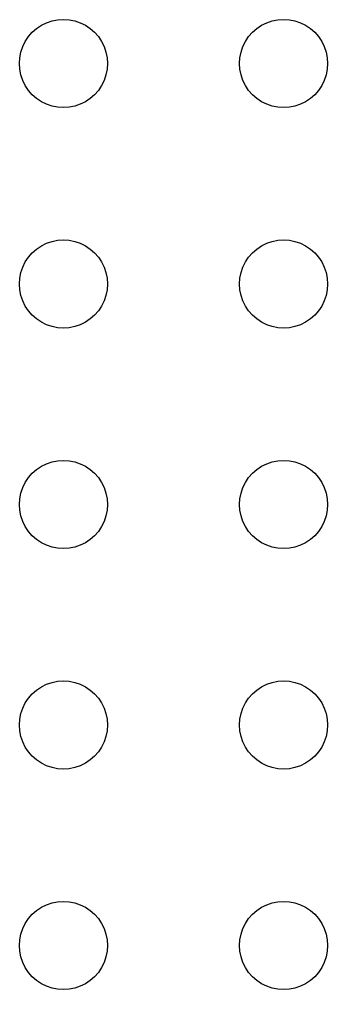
# Model space of a CAD drawing. Header units: metres. Extents: x -141 to 141, y -141 to 141.
# Drawn here: x 42 to 63, y -78 to -12 of the extents above; entities that cross this region are included whole.
import ezdxf

# ---------------------------------------------------------------- set-up
doc = ezdxf.new("R2010")
doc.units = ezdxf.units.M

msp = doc.modelspace()

# ---------------------------------------------------------------- linework, layer by layer
for p, q in [((43.1737, -12.6199), (43.5, -12.4019)), ((43.5, -12.4019), (43.8519, -12.2283)), ((43.8519, -12.2283), (44.2235, -12.1022)), ((44.2235, -12.1022), (44.6084, -12.0257)), ((44.6084, -12.0257), (45, -12)), ((45, -12), (45.3916, -12.0257)), ((45.3916, -12.0257), (45.7765, -12.1022)), ((45.7765, -12.1022), (46.148, -12.2283)), ((46.148, -12.2283), (46.5, -12.4019)), ((46.5, -12.4019), (46.8263, -12.6199)), ((58.1737, -12.6199), (58.5, -12.4019)), ((58.5, -12.4019), (58.8519, -12.2283)), ((58.8519, -12.2283), (59.2235, -12.1022)), ((59.2235, -12.1022), (59.6084, -12.0257)), ((59.6084, -12.0257), (60, -12)), ((60, -12), (60.3916, -12.0257)), ((60.3916, -12.0257), (60.7765, -12.1022)), ((60.7765, -12.1022), (61.148, -12.2283)), ((61.148, -12.2283), (61.5, -12.4019)), ((61.5, -12.4019), (61.8263, -12.6199)), ((42.4019, -13.5), (42.6199, -13.1737)), ((42.6199, -13.1737), (42.8787, -12.8787)), ((42.8787, -12.8787), (43.1737, -12.6199)), ((46.8263, -12.6199), (47.1213, -12.8787)), ((47.1213, -12.8787), (47.3801, -13.1737)), ((47.3801, -13.1737), (47.5981, -13.5)), ((57.4019, -13.5), (57.6199, -13.1737)), ((57.6199, -13.1737), (57.8787, -12.8787)), ((57.8787, -12.8787), (58.1737, -12.6199)), ((61.8263, -12.6199), (62.1213, -12.8787)), ((62.1213, -12.8787), (62.3801, -13.1737)), ((62.3801, -13.1737), (62.5981, -13.5)), ((42.1022, -14.2235), (42.2284, -13.8519)), ((42.2284, -13.8519), (42.4019, -13.5)), ((47.5981, -13.5), (47.7716, -13.8519)), ((47.7716, -13.8519), (47.8978, -14.2235)), ((57.1022, -14.2235), (57.2284, -13.8519)), ((57.2284, -13.8519), (57.4019, -13.5)), ((62.5981, -13.5), (62.7716, -13.8519)), ((62.7716, -13.8519), (62.8978, -14.2235)), ((42.0257, -14.6084), (42.1022, -14.2235)), ((47.8978, -14.2235), (47.9743, -14.6084)), ((57.0257, -14.6084), (57.1022, -14.2235)), ((62.8978, -14.2235), (62.9743, -14.6084)), ((42, -15), (42.0257, -14.6084)), ((42.0257, -15.3916), (42, -15)), ((47.9743, -14.6084), (48, -15)), ((48, -15), (47.9743, -15.3916)), ((57, -15), (57.0257, -14.6084)), ((57.0257, -15.3916), (57, -15)), ((62.9743, -14.6084), (63, -15)), ((63, -15), (62.9743, -15.3916)), ((42.1022, -15.7764), (42.0257, -15.3916)), ((42.2284, -16.148), (42.1022, -15.7764)), ((47.8978, -15.7764), (47.7716, -16.148)), ((47.9743, -15.3916), (47.8978, -15.7764)), ((57.1022, -15.7764), (57.0257, -15.3916)), ((57.2284, -16.148), (57.1022, -15.7764)), ((62.8978, -15.7764), (62.7716, -16.148)), ((62.9743, -15.3916), (62.8978, -15.7764)), ((42.4019, -16.5), (42.2284, -16.148)), ((42.6199, -16.8263), (42.4019, -16.5)), ((47.5981, -16.5), (47.3801, -16.8263)), ((47.7716, -16.148), (47.5981, -16.5)), ((57.4019, -16.5), (57.2284, -16.148)), ((57.6199, -16.8263), (57.4019, -16.5)), ((62.5981, -16.5), (62.3801, -16.8263)), ((62.7716, -16.148), (62.5981, -16.5)), ((42.8787, -17.1213), (42.6199, -16.8263)), ((43.1737, -17.3801), (42.8787, -17.1213)), ((47.1213, -17.1213), (46.8263, -17.3801)), ((47.3801, -16.8263), (47.1213, -17.1213)), ((57.8787, -17.1213), (57.6199, -16.8263)), ((58.1737, -17.3801), (57.8787, -17.1213)), ((62.1213, -17.1213), (61.8263, -17.3801)), ((62.3801, -16.8263), (62.1213, -17.1213)), ((43.5, -17.5981), (43.1737, -17.3801)), ((43.8519, -17.7716), (43.5, -17.5981)), ((44.2235, -17.8978), (43.8519, -17.7716)), ((46.148, -17.7716), (45.7765, -17.8978)), ((46.5, -17.5981), (46.148, -17.7716)), ((46.8263, -17.3801), (46.5, -17.5981)), ((58.5, -17.5981), (58.1737, -17.3801)), ((58.8519, -17.7716), (58.5, -17.5981)), ((59.2235, -17.8978), (58.8519, -17.7716)), ((61.148, -17.7716), (60.7765, -17.8978)), ((61.5, -17.5981), (61.148, -17.7716)), ((61.8263, -17.3801), (61.5, -17.5981)), ((44.6084, -17.9743), (44.2235, -17.8978)), ((45, -18), (44.6084, -17.9743)), ((45.3916, -17.9743), (45, -18)), ((45.7765, -17.8978), (45.3916, -17.9743)), ((59.6084, -17.9743), (59.2235, -17.8978)), ((60, -18), (59.6084, -17.9743)), ((60.3916, -17.9743), (60, -18)), ((60.7765, -17.8978), (60.3916, -17.9743)), ((44.2235, -27.1022), (44.6084, -27.0257)), ((44.6084, -27.0257), (45, -27)), ((45, -27), (45.3916, -27.0257)), ((45.3916, -27.0257), (45.7765, -27.1022)), ((59.2235, -27.1022), (59.6084, -27.0257)), ((59.6084, -27.0257), (60, -27)), ((60, -27), (60.3916, -27.0257)), ((60.3916, -27.0257), (60.7765, -27.1022)), ((42.8787, -27.8787), (43.1737, -27.6199)), ((43.1737, -27.6199), (43.5, -27.4019)), ((43.5, -27.4019), (43.8519, -27.2283)), ((43.8519, -27.2283), (44.2235, -27.1022)), ((45.7765, -27.1022), (46.148, -27.2283)), ((46.148, -27.2283), (46.5, -27.4019)), ((46.5, -27.4019), (46.8263, -27.6199)), ((46.8263, -27.6199), (47.1213, -27.8787)), ((57.8787, -27.8787), (58.1737, -27.6199)), ((58.1737, -27.6199), (58.5, -27.4019)), ((58.5, -27.4019), (58.8519, -27.2283)), ((58.8519, -27.2283), (59.2235, -27.1022)), ((60.7765, -27.1022), (61.148, -27.2283)), ((61.148, -27.2283), (61.5, -27.4019)), ((61.5, -27.4019), (61.8263, -27.6199)), ((61.8263, -27.6199), (62.1213, -27.8787)), ((42.4019, -28.5), (42.6199, -28.1737)), ((42.6199, -28.1737), (42.8787, -27.8787)), ((47.1213, -27.8787), (47.3801, -28.1737)), ((47.3801, -28.1737), (47.5981, -28.5)), ((57.4019, -28.5), (57.6199, -28.1737)), ((57.6199, -28.1737), (57.8787, -27.8787)), ((62.1213, -27.8787), (62.3801, -28.1737)), ((62.3801, -28.1737), (62.5981, -28.5)), ((42.1022, -29.2235), (42.2284, -28.8519)), ((42.2284, -28.8519), (42.4019, -28.5)), ((47.5981, -28.5), (47.7716, -28.8519)), ((47.7716, -28.8519), (47.8978, -29.2235)), ((57.1022, -29.2235), (57.2284, -28.8519)), ((57.2284, -28.8519), (57.4019, -28.5)), ((62.5981, -28.5), (62.7716, -28.8519)), ((62.7716, -28.8519), (62.8978, -29.2235)), ((42, -30), (42.0257, -29.6084)), ((42.0257, -29.6084), (42.1022, -29.2235)), ((47.8978, -29.2235), (47.9743, -29.6084)), ((47.9743, -29.6084), (48, -30)), ((57, -30), (57.0257, -29.6084)), ((57.0257, -29.6084), (57.1022, -29.2235)), ((62.8978, -29.2235), (62.9743, -29.6084)), ((62.9743, -29.6084), (63, -30)), ((42.0257, -30.3916), (42, -30)), ((48, -30), (47.9743, -30.3916)), ((57.0257, -30.3916), (57, -30)), ((63, -30), (62.9743, -30.3916)), ((42.1022, -30.7764), (42.0257, -30.3916)), ((42.2284, -31.148), (42.1022, -30.7764)), ((47.8978, -30.7764), (47.7716, -31.148)), ((47.9743, -30.3916), (47.8978, -30.7764)), ((57.1022, -30.7764), (57.0257, -30.3916)), ((57.2284, -31.148), (57.1022, -30.7764)), ((62.8978, -30.7764), (62.7716, -31.148)), ((62.9743, -30.3916), (62.8978, -30.7764)), ((42.4019, -31.5), (42.2284, -31.148)), ((42.6199, -31.8263), (42.4019, -31.5)), ((47.5981, -31.5), (47.3801, -31.8263)), ((47.7716, -31.148), (47.5981, -31.5)), ((57.4019, -31.5), (57.2284, -31.148)), ((57.6199, -31.8263), (57.4019, -31.5)), ((62.5981, -31.5), (62.3801, -31.8263)), ((62.7716, -31.148), (62.5981, -31.5)), ((42.8787, -32.1213), (42.6199, -31.8263)), ((43.1737, -32.3801), (42.8787, -32.1213)), ((47.1213, -32.1213), (46.8263, -32.3801)), ((47.3801, -31.8263), (47.1213, -32.1213)), ((57.8787, -32.1213), (57.6199, -31.8263)), ((58.1737, -32.3801), (57.8787, -32.1213)), ((62.1213, -32.1213), (61.8263, -32.3801)), ((62.3801, -31.8263), (62.1213, -32.1213)), ((43.5, -32.5981), (43.1737, -32.3801)), ((43.8519, -32.7716), (43.5, -32.5981)), ((44.2235, -32.8978), (43.8519, -32.7716)), ((44.6084, -32.9743), (44.2235, -32.8978)), ((45, -33), (44.6084, -32.9743)), ((45.3916, -32.9743), (45, -33)), ((45.7765, -32.8978), (45.3916, -32.9743)), ((46.148, -32.7716), (45.7765, -32.8978)), ((46.5, -32.5981), (46.148, -32.7716)), ((46.8263, -32.3801), (46.5, -32.5981)), ((58.5, -32.5981), (58.1737, -32.3801)), ((58.8519, -32.7716), (58.5, -32.5981)), ((59.2235, -32.8978), (58.8519, -32.7716)), ((59.6084, -32.9743), (59.2235, -32.8978)), ((60, -33), (59.6084, -32.9743)), ((60.3916, -32.9743), (60, -33)), ((60.7765, -32.8978), (60.3916, -32.9743)), ((61.148, -32.7716), (60.7765, -32.8978)), ((61.5, -32.5981), (61.148, -32.7716)), ((61.8263, -32.3801), (61.5, -32.5981)), ((43.5, -42.4019), (43.8519, -42.2284)), ((43.8519, -42.2284), (44.2235, -42.1022)), ((44.2235, -42.1022), (44.6084, -42.0257)), ((44.6084, -42.0257), (45, -42)), ((45, -42), (45.3916, -42.0257)), ((45.3916, -42.0257), (45.7765, -42.1022)), ((45.7765, -42.1022), (46.148, -42.2284)), ((46.148, -42.2284), (46.5, -42.4019)), ((58.5, -42.4019), (58.8519, -42.2284)), ((58.8519, -42.2284), (59.2235, -42.1022)), ((59.2235, -42.1022), (59.6084, -42.0257)), ((59.6084, -42.0257), (60, -42)), ((60, -42), (60.3916, -42.0257)), ((60.3916, -42.0257), (60.7765, -42.1022)), ((60.7765, -42.1022), (61.148, -42.2284)), ((61.148, -42.2284), (61.5, -42.4019)), ((42.6199, -43.1737), (42.8787, -42.8787)), ((42.8787, -42.8787), (43.1737, -42.6199)), ((43.1737, -42.6199), (43.5, -42.4019)), ((46.5, -42.4019), (46.8263, -42.6199)), ((46.8263, -42.6199), (47.1213, -42.8787)), ((47.1213, -42.8787), (47.3801, -43.1737)), ((57.6199, -43.1737), (57.8787, -42.8787)), ((57.8787, -42.8787), (58.1737, -42.6199)), ((58.1737, -42.6199), (58.5, -42.4019)), ((61.5, -42.4019), (61.8263, -42.6199)), ((61.8263, -42.6199), (62.1213, -42.8787)), ((62.1213, -42.8787), (62.3801, -43.1737)), ((42.2284, -43.8519), (42.4019, -43.5)), ((42.4019, -43.5), (42.6199, -43.1737)), ((47.3801, -43.1737), (47.5981, -43.5)), ((47.5981, -43.5), (47.7716, -43.8519)), ((57.2284, -43.8519), (57.4019, -43.5)), ((57.4019, -43.5), (57.6199, -43.1737)), ((62.3801, -43.1737), (62.5981, -43.5)), ((62.5981, -43.5), (62.7716, -43.8519)), ((42.1022, -44.2235), (42.2284, -43.8519)), ((47.7716, -43.8519), (47.8978, -44.2235)), ((57.1022, -44.2235), (57.2284, -43.8519)), ((62.7716, -43.8519), (62.8978, -44.2235)), ((42, -45), (42.0257, -44.6084)), ((42.0257, -44.6084), (42.1022, -44.2235)), ((47.8978, -44.2235), (47.9743, -44.6084)), ((47.9743, -44.6084), (48, -45)), ((57, -45), (57.0257, -44.6084)), ((57.0257, -44.6084), (57.1022, -44.2235)), ((62.8978, -44.2235), (62.9743, -44.6084)), ((62.9743, -44.6084), (63, -45)), ((42.0257, -45.3916), (42, -45)), ((42.1022, -45.7765), (42.0257, -45.3916)), ((47.9743, -45.3916), (47.8978, -45.7765)), ((48, -45), (47.9743, -45.3916)), ((57.0257, -45.3916), (57, -45)), ((57.1022, -45.7765), (57.0257, -45.3916)), ((62.9743, -45.3916), (62.8978, -45.7765)), ((63, -45), (62.9743, -45.3916)), ((42.2284, -46.148), (42.1022, -45.7765)), ((42.4019, -46.5), (42.2284, -46.148)), ((47.7716, -46.148), (47.5981, -46.5)), ((47.8978, -45.7765), (47.7716, -46.148)), ((57.2284, -46.148), (57.1022, -45.7765)), ((57.4019, -46.5), (57.2284, -46.148)), ((62.7716, -46.148), (62.5981, -46.5)), ((62.8978, -45.7765), (62.7716, -46.148)), ((42.6199, -46.8263), (42.4019, -46.5)), ((42.8787, -47.1213), (42.6199, -46.8263)), ((47.3801, -46.8263), (47.1213, -47.1213)), ((47.5981, -46.5), (47.3801, -46.8263)), ((57.6199, -46.8263), (57.4019, -46.5)), ((57.8787, -47.1213), (57.6199, -46.8263)), ((62.3801, -46.8263), (62.1213, -47.1213)), ((62.5981, -46.5), (62.3801, -46.8263)), ((43.1737, -47.3801), (42.8787, -47.1213)), ((43.5, -47.5981), (43.1737, -47.3801)), ((46.8263, -47.3801), (46.5, -47.5981)), ((47.1213, -47.1213), (46.8263, -47.3801)), ((58.1737, -47.3801), (57.8787, -47.1213)), ((58.5, -47.5981), (58.1737, -47.3801)), ((61.8263, -47.3801), (61.5, -47.5981)), ((62.1213, -47.1213), (61.8263, -47.3801)), ((43.8519, -47.7716), (43.5, -47.5981)), ((44.2235, -47.8978), (43.8519, -47.7716)), ((44.6084, -47.9743), (44.2235, -47.8978)), ((45, -48), (44.6084, -47.9743)), ((45.3916, -47.9743), (45, -48)), ((45.7765, -47.8978), (45.3916, -47.9743)), ((46.148, -47.7716), (45.7765, -47.8978)), ((46.5, -47.5981), (46.148, -47.7716)), ((58.8519, -47.7716), (58.5, -47.5981)), ((59.2235, -47.8978), (58.8519, -47.7716)), ((59.6084, -47.9743), (59.2235, -47.8978)), ((60, -48), (59.6084, -47.9743)), ((60.3916, -47.9743), (60, -48)), ((60.7765, -47.8978), (60.3916, -47.9743)), ((61.148, -47.7716), (60.7765, -47.8978)), ((61.5, -47.5981), (61.148, -47.7716)), ((43.1737, -57.6199), (43.5, -57.4019)), ((43.5, -57.4019), (43.8519, -57.2284)), ((43.8519, -57.2284), (44.2235, -57.1022)), ((44.2235, -57.1022), (44.6084, -57.0257)), ((44.6084, -57.0257), (45, -57)), ((45, -57), (45.3916, -57.0257)), ((45.3916, -57.0257), (45.7765, -57.1022)), ((45.7765, -57.1022), (46.148, -57.2284)), ((46.148, -57.2284), (46.5, -57.4019)), ((46.5, -57.4019), (46.8263, -57.6199)), ((58.1737, -57.6199), (58.5, -57.4019)), ((58.5, -57.4019), (58.8519, -57.2284)), ((58.8519, -57.2284), (59.2235, -57.1022)), ((59.2235, -57.1022), (59.6084, -57.0257)), ((59.6084, -57.0257), (60, -57)), ((60, -57), (60.3916, -57.0257)), ((60.3916, -57.0257), (60.7765, -57.1022)), ((60.7765, -57.1022), (61.148, -57.2284)), ((61.148, -57.2284), (61.5, -57.4019)), ((61.5, -57.4019), (61.8263, -57.6199)), ((42.6199, -58.1737), (42.8787, -57.8787)), ((42.8787, -57.8787), (43.1737, -57.6199)), ((46.8263, -57.6199), (47.1213, -57.8787)), ((47.1213, -57.8787), (47.3801, -58.1737)), ((57.6199, -58.1737), (57.8787, -57.8787)), ((57.8787, -57.8787), (58.1737, -57.6199)), ((61.8263, -57.6199), (62.1213, -57.8787)), ((62.1213, -57.8787), (62.3801, -58.1737)), ((42.2284, -58.8519), (42.4019, -58.5)), ((42.4019, -58.5), (42.6199, -58.1737)), ((47.3801, -58.1737), (47.5981, -58.5)), ((47.5981, -58.5), (47.7716, -58.8519)), ((57.2284, -58.8519), (57.4019, -58.5)), ((57.4019, -58.5), (57.6199, -58.1737)), ((62.3801, -58.1737), (62.5981, -58.5)), ((62.5981, -58.5), (62.7716, -58.8519)), ((42.0257, -59.6084), (42.1022, -59.2235)), ((42.1022, -59.2235), (42.2284, -58.8519)), ((47.7716, -58.8519), (47.8978, -59.2235)), ((47.8978, -59.2235), (47.9743, -59.6084)), ((57.0257, -59.6084), (57.1022, -59.2235)), ((57.1022, -59.2235), (57.2284, -58.8519)), ((62.7716, -58.8519), (62.8978, -59.2235)), ((62.8978, -59.2235), (62.9743, -59.6084)), ((42, -60), (42.0257, -59.6084)), ((42.0257, -60.3916), (42, -60)), ((47.9743, -59.6084), (48, -60)), ((48, -60), (47.9743, -60.3916)), ((57, -60), (57.0257, -59.6084)), ((57.0257, -60.3916), (57, -60)), ((62.9743, -59.6084), (63, -60)), ((63, -60), (62.9743, -60.3916)), ((42.1022, -60.7765), (42.0257, -60.3916)), ((47.9743, -60.3916), (47.8978, -60.7765)), ((57.1022, -60.7765), (57.0257, -60.3916)), ((62.9743, -60.3916), (62.8978, -60.7765)), ((42.2284, -61.148), (42.1022, -60.7765)), ((42.4019, -61.5), (42.2284, -61.148)), ((47.7716, -61.148), (47.5981, -61.5)), ((47.8978, -60.7765), (47.7716, -61.148)), ((57.2284, -61.148), (57.1022, -60.7765)), ((57.4019, -61.5), (57.2284, -61.148)), ((62.7716, -61.148), (62.5981, -61.5)), ((62.8978, -60.7765), (62.7716, -61.148)), ((42.6199, -61.8263), (42.4019, -61.5)), ((42.8787, -62.1213), (42.6199, -61.8263)), ((47.3801, -61.8263), (47.1213, -62.1213)), ((47.5981, -61.5), (47.3801, -61.8263)), ((57.6199, -61.8263), (57.4019, -61.5)), ((57.8787, -62.1213), (57.6199, -61.8263)), ((62.3801, -61.8263), (62.1213, -62.1213)), ((62.5981, -61.5), (62.3801, -61.8263)), ((43.1737, -62.3801), (42.8787, -62.1213)), ((43.5, -62.5981), (43.1737, -62.3801)), ((43.8519, -62.7716), (43.5, -62.5981)), ((46.5, -62.5981), (46.148, -62.7716)), ((46.8263, -62.3801), (46.5, -62.5981)), ((47.1213, -62.1213), (46.8263, -62.3801)), ((58.1737, -62.3801), (57.8787, -62.1213)), ((58.5, -62.5981), (58.1737, -62.3801)), ((58.8519, -62.7716), (58.5, -62.5981)), ((61.5, -62.5981), (61.148, -62.7716)), ((61.8263, -62.3801), (61.5, -62.5981)), ((62.1213, -62.1213), (61.8263, -62.3801)), ((44.2235, -62.8978), (43.8519, -62.7716)), ((44.6084, -62.9743), (44.2235, -62.8978)), ((45, -63), (44.6084, -62.9743)), ((45.3916, -62.9743), (45, -63)), ((45.7765, -62.8978), (45.3916, -62.9743)), ((46.148, -62.7716), (45.7765, -62.8978)), ((59.2235, -62.8978), (58.8519, -62.7716)), ((59.6084, -62.9743), (59.2235, -62.8978)), ((60, -63), (59.6084, -62.9743)), ((60.3916, -62.9743), (60, -63)), ((60.7765, -62.8978), (60.3916, -62.9743)), ((61.148, -62.7716), (60.7765, -62.8978)), ((43.1737, -72.6199), (43.5, -72.4019)), ((43.5, -72.4019), (43.8519, -72.2284)), ((43.8519, -72.2284), (44.2235, -72.1022)), ((44.2235, -72.1022), (44.6084, -72.0257)), ((44.6084, -72.0257), (45, -72)), ((45, -72), (45.3916, -72.0257)), ((45.3916, -72.0257), (45.7765, -72.1022)), ((45.7765, -72.1022), (46.148, -72.2284)), ((46.148, -72.2284), (46.5, -72.4019)), ((46.5, -72.4019), (46.8263, -72.6199)), ((58.1737, -72.6199), (58.5, -72.4019)), ((58.5, -72.4019), (58.8519, -72.2284)), ((58.8519, -72.2284), (59.2235, -72.1022)), ((59.2235, -72.1022), (59.6084, -72.0257)), ((59.6084, -72.0257), (60, -72)), ((60, -72), (60.3916, -72.0257)), ((60.3916, -72.0257), (60.7765, -72.1022)), ((60.7765, -72.1022), (61.148, -72.2284)), ((61.148, -72.2284), (61.5, -72.4019)), ((61.5, -72.4019), (61.8263, -72.6199)), ((42.4019, -73.5), (42.6199, -73.1737)), ((42.6199, -73.1737), (42.8787, -72.8787)), ((42.8787, -72.8787), (43.1737, -72.6199)), ((46.8263, -72.6199), (47.1213, -72.8787)), ((47.1213, -72.8787), (47.3801, -73.1737)), ((47.3801, -73.1737), (47.5981, -73.5)), ((57.4019, -73.5), (57.6199, -73.1737)), ((57.6199, -73.1737), (57.8787, -72.8787)), ((57.8787, -72.8787), (58.1737, -72.6199)), ((61.8263, -72.6199), (62.1213, -72.8787)), ((62.1213, -72.8787), (62.3801, -73.1737)), ((62.3801, -73.1737), (62.5981, -73.5)), ((42.1022, -74.2235), (42.2284, -73.8519)), ((42.2284, -73.8519), (42.4019, -73.5)), ((47.5981, -73.5), (47.7716, -73.8519)), ((47.7716, -73.8519), (47.8978, -74.2235)), ((57.1022, -74.2235), (57.2284, -73.8519)), ((57.2284, -73.8519), (57.4019, -73.5)), ((62.5981, -73.5), (62.7716, -73.8519)), ((62.7716, -73.8519), (62.8978, -74.2235)), ((42.0257, -74.6084), (42.1022, -74.2235)), ((47.8978, -74.2235), (47.9743, -74.6084)), ((57.0257, -74.6084), (57.1022, -74.2235)), ((62.8978, -74.2235), (62.9743, -74.6084)), ((42, -75), (42.0257, -74.6084)), ((42.0257, -75.3916), (42, -75)), ((47.9743, -74.6084), (48, -75)), ((48, -75), (47.9743, -75.3916)), ((57, -75), (57.0257, -74.6084)), ((57.0257, -75.3916), (57, -75)), ((62.9743, -74.6084), (63, -75)), ((63, -75), (62.9743, -75.3916)), ((42.1022, -75.7765), (42.0257, -75.3916)), ((42.2284, -76.148), (42.1022, -75.7765)), ((47.8978, -75.7765), (47.7716, -76.148)), ((47.9743, -75.3916), (47.8978, -75.7765)), ((57.1022, -75.7765), (57.0257, -75.3916)), ((57.2284, -76.148), (57.1022, -75.7765)), ((62.8978, -75.7765), (62.7716, -76.148)), ((62.9743, -75.3916), (62.8978, -75.7765)), ((42.4019, -76.5), (42.2284, -76.148)), ((42.6199, -76.8263), (42.4019, -76.5)), ((47.5981, -76.5), (47.3801, -76.8263)), ((47.7716, -76.148), (47.5981, -76.5)), ((57.4019, -76.5), (57.2284, -76.148)), ((57.6199, -76.8263), (57.4019, -76.5)), ((62.5981, -76.5), (62.3801, -76.8263)), ((62.7716, -76.148), (62.5981, -76.5)), ((42.8787, -77.1213), (42.6199, -76.8263)), ((43.1737, -77.3801), (42.8787, -77.1213)), ((47.1213, -77.1213), (46.8263, -77.3801)), ((47.3801, -76.8263), (47.1213, -77.1213)), ((57.8787, -77.1213), (57.6199, -76.8263)), ((58.1737, -77.3801), (57.8787, -77.1213)), ((62.1213, -77.1213), (61.8263, -77.3801)), ((62.3801, -76.8263), (62.1213, -77.1213)), ((43.5, -77.5981), (43.1737, -77.3801)), ((43.8519, -77.7716), (43.5, -77.5981)), ((44.2235, -77.8978), (43.8519, -77.7716)), ((46.148, -77.7716), (45.7765, -77.8978)), ((46.5, -77.5981), (46.148, -77.7716)), ((46.8263, -77.3801), (46.5, -77.5981)), ((58.5, -77.5981), (58.1737, -77.3801)), ((58.8519, -77.7716), (58.5, -77.5981)), ((59.2235, -77.8978), (58.8519, -77.7716)), ((61.148, -77.7716), (60.7765, -77.8978)), ((61.5, -77.5981), (61.148, -77.7716)), ((61.8263, -77.3801), (61.5, -77.5981)), ((44.6084, -77.9743), (44.2235, -77.8978)), ((45, -78), (44.6084, -77.9743)), ((45.3916, -77.9743), (45, -78)), ((45.7765, -77.8978), (45.3916, -77.9743)), ((59.6084, -77.9743), (59.2235, -77.8978)), ((60, -78), (59.6084, -77.9743)), ((60.3916, -77.9743), (60, -78)), ((60.7765, -77.8978), (60.3916, -77.9743))]:
    msp.add_line(p, q)

doc.saveas('drawing.dxf')
